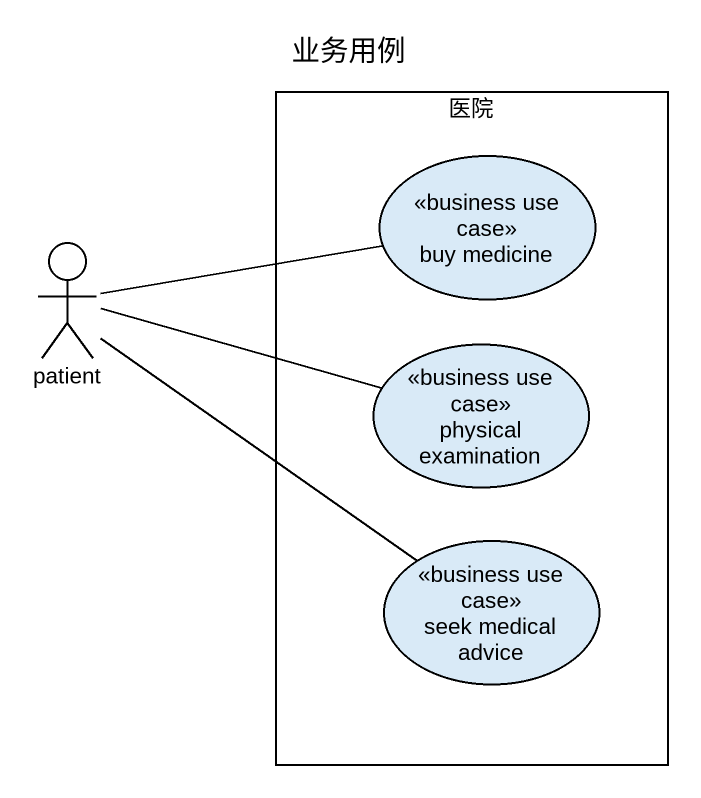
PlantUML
@startuml
title 业务用例
rectangle 医院 {
  usecase "buy medicine" as buy_medicine <<business use case>>
  usecase "physical examination" as physical_examination <<business use case>>
  usecase "seek medical advice" as seek_medical_advice <<business use case>>
}
actor patient
patient -right- buy_medicine
patient -right- physical_examination
patient -- seek_medical_advice
@enduml
